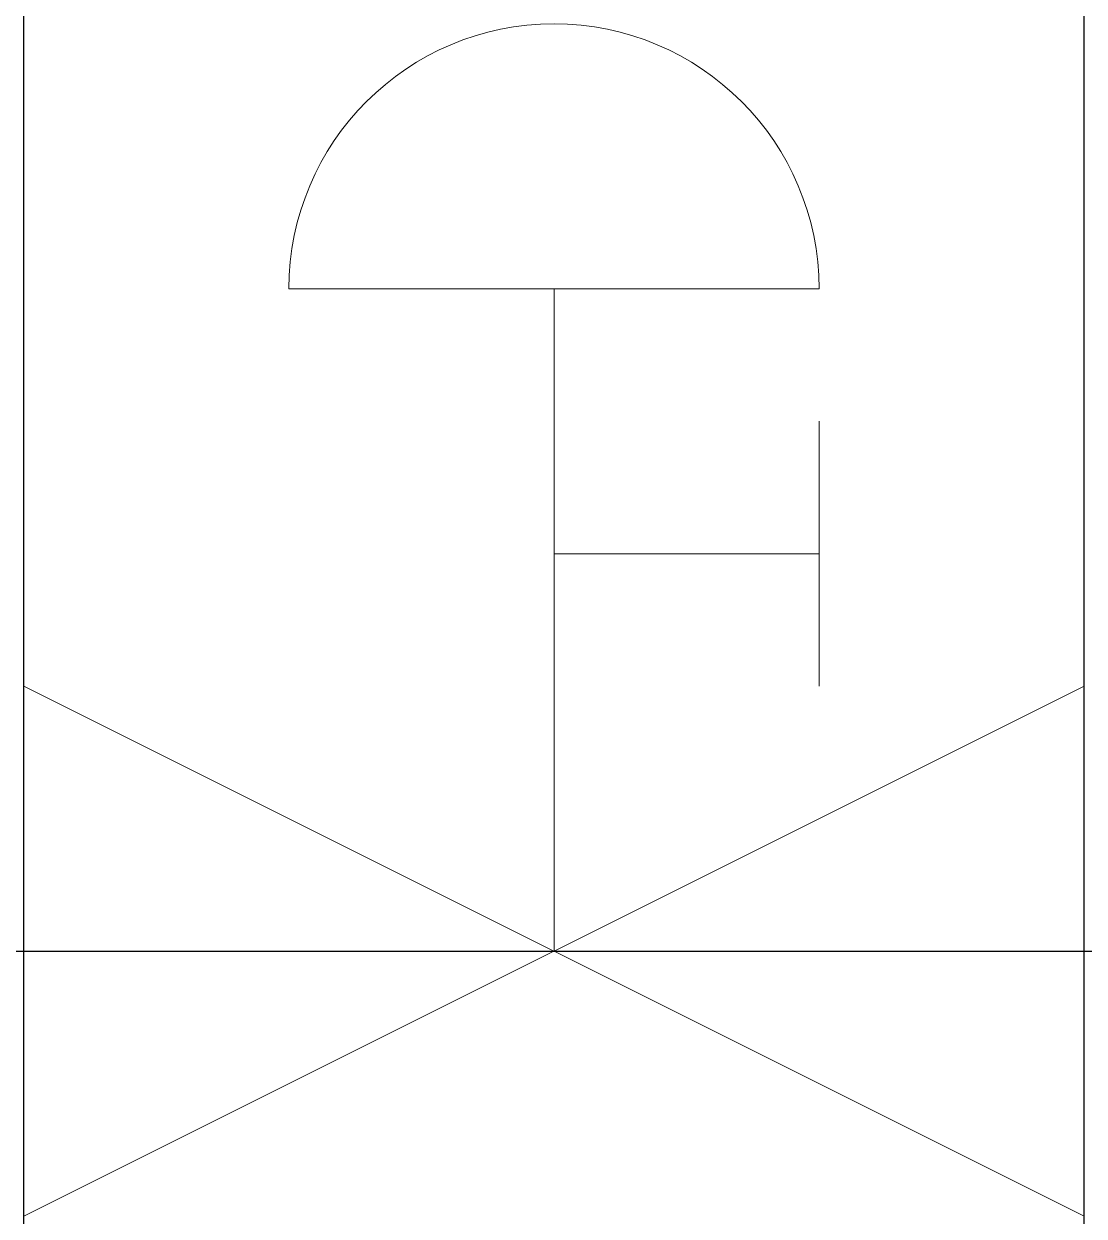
# Model space of a CAD drawing. Header units: millimetres. Extents: x 0 to 0.008, y 0 to 0.009.
import ezdxf

# ---------------------------------------------------------------- set-up
doc = ezdxf.new("R2010")
doc.units = ezdxf.units.MM
doc.header["$PDMODE"] = 2
doc.layers.add('Level 7', color=9, linetype='Continuous', lineweight=0, true_color=0xc8c8c8)

# ---------------------------------------------------------------- blocks, each defined once
blk = doc.blocks.new('0010003')
at = {"layer": 'Level 7', "color": 2, "linetype": 'Continuous', "lineweight": 13, "flags": 128}
blk.add_lwpolyline([(-0.004, 0.002), (-0.004, -0.002), (0.004, 0.002), (0.004, -0.002), (-0.004, 0.002)], dxfattribs=at)
blk = doc.blocks.new('0010591')
at = {"layer": 'Level 7', "color": 2, "linetype": 'Continuous', "lineweight": 13}
for p, q in [((-0.002, 0.005), (0.002, 0.005)), ((0, 0), (0, 0.005))]:
    blk.add_line(p, q, dxfattribs=at)
blk.add_arc((0, 0.005), 0.002, 0, 180, dxfattribs=at)

msp = doc.modelspace()

# ---------------------------------------------------------------- linework, layer by layer
for p in [(0, 0.002), (0.008, 0.002)]:
    msp.add_point(p)
at = {"layer": 'Level 7', "color": 2, "linetype": 'Continuous', "lineweight": 13}
for p, q in [((0.006, 0.004), (0.006, 0.006)), ((0.004, 0.005), (0.006, 0.005))]:
    msp.add_line(p, q, dxfattribs=at)

# ---------------------------------------------------------------- block references
at = {"color": 2, "linetype": 'Continuous', "lineweight": 13}
msp.add_blockref('0010591', (0.004, 0.002), dxfattribs=at)
at = {"color": 111, "linetype": 'Continuous', "lineweight": 0, "true_color": 0x5fffc3}
msp.add_blockref('0010003', (0.004, 0.002), dxfattribs=at)

doc.saveas('drawing.dxf')
